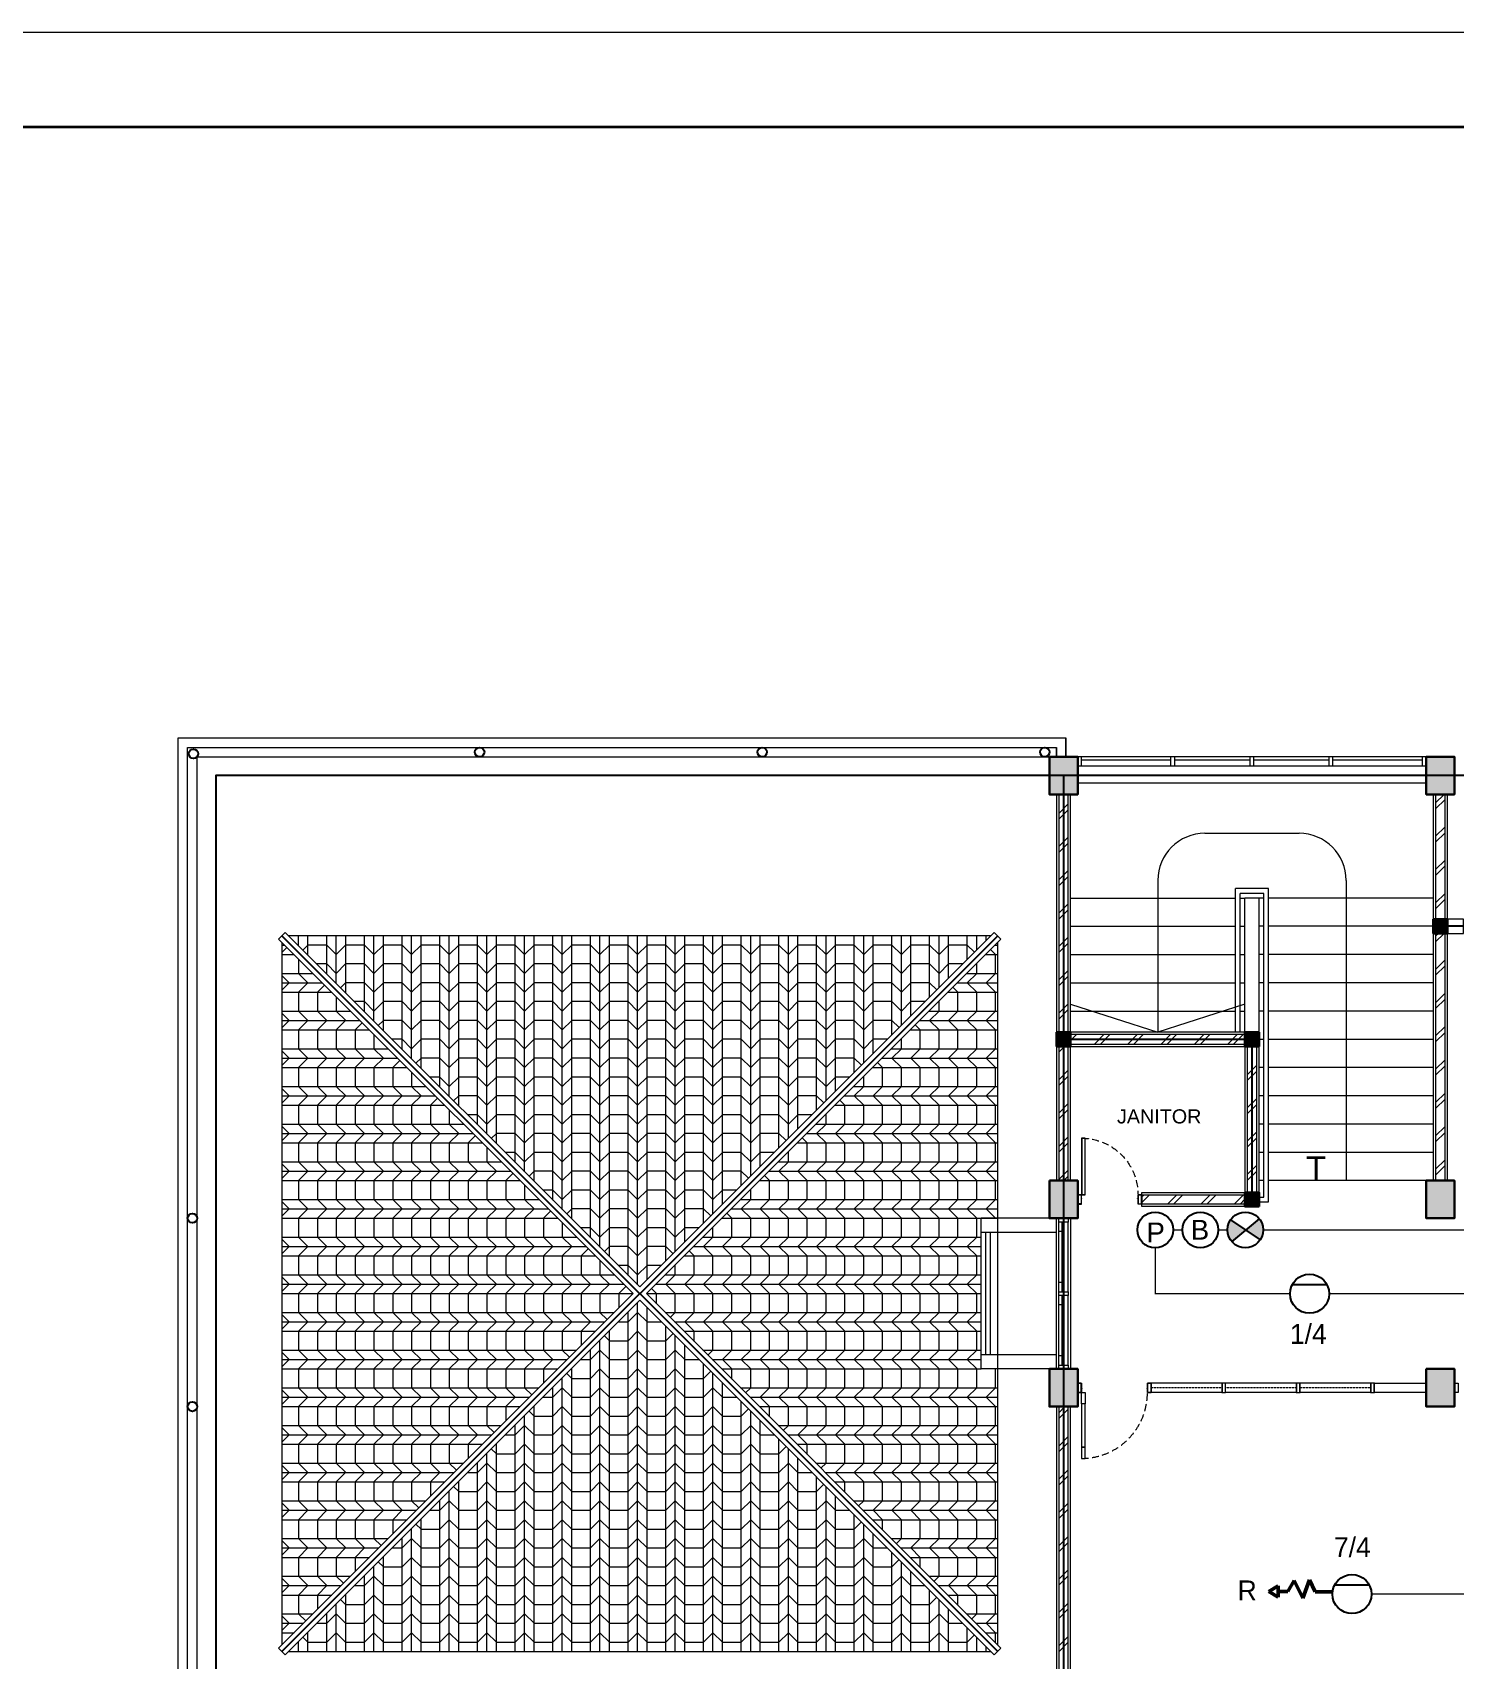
# Model space of a CAD drawing. Header units: millimetres. Extents: x -11 to 37852, y -101 to 28664.
# Drawn here: x 11103 to 14122, y 25209 to 28664 of the extents above; entities that cross this region are included whole.
import ezdxf
from ezdxf.enums import TextEntityAlignment as Align

# ---------------------------------------------------------------- set-up
doc = ezdxf.new("R2010")
doc.units = ezdxf.units.MM
doc.linetypes.add('DASHED', pattern=[0.75, 0.5, -0.25])
doc.linetypes.add('HIDDEN', pattern=[0.375, 0.25, -0.125])
for name, color, linetype, lineweight in [('ars', 11, 'Continuous', 5), ('atap', 7, 'Continuous', 20), ('dinding', 5, 'Continuous', 15), ('GRS KOP', 1, 'Continuous', 35), ('kabel', 1, 'Continuous', 50), ('KOLOM', 1, 'Continuous', 30), ('kop', 7, 'Continuous', 20), ('kus', 63, 'Continuous', 15), ('lan', 7, 'Continuous', 15), ('not', 7, 'Continuous', 20), ('PARTISI', 190, 'Continuous', 9), ('SANITAIR', 4, 'Continuous', 5), ('sol kol', 8, 'Continuous', 0), ('tem', 5, 'Continuous', 20)]:
    doc.layers.add(name, color=color, linetype=linetype, lineweight=lineweight)
doc.layers.add('as', color=1, linetype='Continuous', plot=False)
for name, color, linetype in [('D1', 1, 'Continuous'), ('D2', 3, 'Continuous'), ('HOLLOW', 6, 'Continuous')]:
    doc.layers.add(name, color=color, linetype=linetype)
doc.styles.add('ARIAL', font='arial.ttf')
doc.styles.add('BARU', font='complex.shx')
doc.styles.get("Standard").update_dxf_attribs({"font": 'arial.ttf'})
pattern_1 = [(45, (14092.17, 24845.925), (-35.3553, 35.3553), []), (45, (14104.67, 24845.925), (-35.3553, 35.3553), [])]

# ---------------------------------------------------------------- blocks, each defined once
blk = doc.blocks.new('K1')
at = {"layer": 'KOLOM'}
blk.add_lwpolyline([(0.2, 0.15), (-0.2, 0.15), (-0.2, -0.15), (0.2, -0.15), (0.2, 0.15)], dxfattribs=at)
blk = doc.blocks.new('KP')
at = {"layer": 'KOLOM'}
blk.add_lwpolyline([(0.075, -0.075), (-0.075, -0.075), (-0.075, 0.075), (0.075, 0.075), (0.075, -0.075)], dxfattribs=at)
blk = doc.blocks.new('P 70')
at = {"linetype": 'HIDDEN', "ltscale": 0.3}
blk.add_lwpolyline([(-0.74, 0.1, -0.414214), (-0.04, 0.8, -1.303225)], format="xyb", dxfattribs=at)
for points in [[(-0.04, 0.8), (-0.08, 0.8), (-0.08, 0.68), (-0.04, 0.68)], [(-0.04, 0.68), (-0.08, 0.68), (-0.08, 0.22), (-0.04, 0.22)], [(-0.04, 0.1), (-0.08, 0.1), (-0.08, 0.22), (-0.04, 0.22)], [(-0.735, 0.06), (-0.74, 0.06), (-0.74, 0.061), (-0.74, 0.1), (-0.78, 0.1), (-0.78, 0), (-0.74, 0), (-0.74, 0.056), (-0.735, 0.058)], [(-0.742, 0.002), (-0.778, 0.002), (-0.778, 0.098), (-0.742, 0.098)], [(-0.045, 0.06), (-0.04, 0.06), (-0.04, 0.061), (-0.04, 0.1), (0, 0.1), (0, 0), (-0.04, 0), (-0.04, 0.056), (-0.045, 0.058)], [(-0.038, 0.002), (-0.002, 0.002), (-0.002, 0.098), (-0.038, 0.098)]]:
    blk.add_lwpolyline(points, close=True)
blk = doc.blocks.new('P 60')
at = {"linetype": 'HIDDEN', "ltscale": 0.3}
blk.add_lwpolyline([(-0.64, 0.1, -0.414214), (-0.04, 0.7, -1.303225)], format="xyb", dxfattribs=at)
for points in [[(-0.04, 0.7), (-0.04, 0.1), (-0.08, 0.1), (-0.08, 0.7)], [(-0.042, 0.698), (-0.042, 0.102), (-0.078, 0.102), (-0.078, 0.698)], [(-0.635, 0.06), (-0.64, 0.06), (-0.64, 0.061), (-0.64, 0.1), (-0.68, 0.1), (-0.68, 0), (-0.64, 0), (-0.64, 0.056), (-0.635, 0.058)], [(-0.642, 0.002), (-0.678, 0.002), (-0.678, 0.098), (-0.642, 0.098)], [(-0.045, 0.06), (-0.04, 0.06), (-0.04, 0.061), (-0.04, 0.1), (0, 0.1), (0, 0), (-0.04, 0), (-0.04, 0.056), (-0.045, 0.058)], [(-0.038, 0.002), (-0.002, 0.002), (-0.002, 0.098), (-0.038, 0.098)]]:
    blk.add_lwpolyline(points, close=True)
blk = doc.blocks.new('NOTASI RUANG')
at = {"layer": 'not'}
for height, p in [(0.26, (-0.011, 0.3)), (0.175, (-0.009, -0.017))]:
    blk.add_attdef('RUANG', text='', height=height, dxfattribs=at).set_placement(p, align=Align.MIDDLE_CENTER)
blk = doc.blocks.new('kop')
at = {"layer": 'GRS KOP'}
blk.add_lwpolyline([(1, 54), (83, 54), (83, 1), (1, 1)], close=True, dxfattribs=at)
at = {"layer": 'kop', "color": 7}
blk.add_line((84, 55), (0, 55), dxfattribs=at)
at = {"layer": 'kop', "style": 'BARU', "flags": 4}
for p, height in [((73.8, 5.4), 0.35), ((80.303, 5.382), 0.25), ((73.8, 4.9), 0.35), ((80.303, 4.882), 0.25), ((73.8, 4.4), 0.35), ((80.303, 4.382), 0.25)]:
    blk.add_attdef('-', p, '', height=height, dxfattribs=at)
at = {"layer": 'kop', "flags": 4}
for tag, p in [('AR-00', (78.057, 2.648)), ('00', (81.238, 2.647))]:
    blk.add_attdef(tag, text='', height=0.35, dxfattribs=at).set_placement(p, align=Align.MIDDLE)

msp = doc.modelspace()

# ---------------------------------------------------------------- hatches: boundary and pattern name
at = {"layer": 'ars'}
h = msp.add_hatch(dxfattribs=at)
h.set_pattern_fill('TEMBOK', color=256, scale=50)
h.set_pattern_definition(pattern_1)
h.paths.add_polyline_path([(13302.2, 26225.9), (13302.2, 27045.9), (13282.2, 27045.9), (13282.2, 26225.9)])
h = msp.add_hatch(dxfattribs=at)
h.set_pattern_fill('TEMBOK', color=256, scale=50)
h.set_pattern_definition(pattern_1)
h.paths.add_polyline_path([(14102.2, 26780.9), (14102.2, 27045.9), (14082.2, 27045.9), (14082.2, 26780.9)])
h = msp.add_hatch(dxfattribs=at)
h.set_pattern_fill('PLENTONG', color=256, scale=20, angle=180)
h.set_pattern_definition([(270, (3847.68, 19605.88), (80, -1e-14), []), (270, (3827.68, 19605.88), (80, -1e-14), []), (270, (3807.68, 19605.88), (80, -1e-14), []), (225, (3847.678, 19605.878), (-7e-15, -40), [28.28427, -84.85281]), (315, (3807.678, 19605.878), (7e-15, 40), [28.28427, -84.85281]), (180, (3807.68, 19605.88), (-5e-15, -40), [40, -40])])
h.paths.add_polyline_path([(11646.3, 26745.9), (12392.2, 26000.1), (13138, 26745.9)])
h = msp.add_hatch(dxfattribs=at)
h.set_pattern_fill('TEMBOK', color=256, scale=50)
h.set_pattern_definition(pattern_1)
h.paths.add_polyline_path([(14082.2, 26750.9), (14082.2, 26225.9), (14102.2, 26225.9), (14102.2, 26750.9)])
h = msp.add_hatch(dxfattribs=at)
h.set_pattern_fill('PLENTONG', color=256, scale=20, angle=270)
h.set_pattern_definition([(0, (3827.68, 19625.88), (2e-14, 80), []), (0, (3827.68, 19605.88), (2e-14, 80), []), (0, (3827.68, 19585.88), (2e-14, 80), []), (315, (3827.678, 19625.878), (40, -1e-14), [28.28427, -84.8528]), (45, (3827.678, 19585.878), (-40, 1e-14), [28.28427, -84.8528]), (270, (3827.68, 19585.88), (40, -7e-15), [40, -40])])
h.paths.add_polyline_path([(11632.2, 25240.1), (12378, 25985.9), (11632.2, 26731.8)])
h = msp.add_hatch(dxfattribs=at)
h.set_pattern_fill('PLENTONG', color=256, scale=20, angle=90)
h.set_pattern_definition([(180, (3827.68, 19585.88), (-1e-14, -80), []), (180, (3827.68, 19605.88), (-1e-14, -80), []), (180, (3827.68, 19625.88), (-1e-14, -80), []), (135, (3827.678, 19585.878), (-40, 5e-15), [28.28427, -84.85281]), (225, (3827.678, 19625.878), (40, -5e-15), [28.28427, -84.85281]), (90, (3827.68, 19625.88), (-40, 2e-15), [40, -40])])
h.paths.add_polyline_path([(12406.3, 25985.9), (13152.2, 25240.1), (13152.2, 25825.9), (13117.2, 25825.9), (13117.2, 26145.9), (13152.2, 26145.9), (13152.2, 26731.8)])
h = msp.add_hatch(dxfattribs=at)
h.set_pattern_fill('TEMBOK', color=256, scale=50)
h.set_pattern_definition(pattern_1)
h.paths.add_polyline_path([(13677.2, 26535.9), (13307.2, 26535.9), (13307.2, 26515.9), (13677.2, 26515.9)])
h = msp.add_hatch(dxfattribs=at)
h.set_pattern_fill('TEMBOK', color=256, scale=50)
h.set_pattern_definition([(45, (14057.17, 24845.925), (-35.3553, 35.3553), []), (45, (14069.67, 24845.925), (-35.3553, 35.3553), [])])
h.paths.add_polyline_path([(13702.2, 26200.9), (13702.2, 26510.9), (13682.2, 26510.9), (13682.2, 26200.9)])
h = msp.add_hatch(dxfattribs=at)
h.set_pattern_fill('TEMBOK', color=256, scale=50)
h.set_pattern_definition(pattern_1)
h.paths.add_polyline_path([(13677.2, 26175.9), (13458.2, 26175.9), (13458.2, 26195.9), (13677.2, 26195.9)])
h = msp.add_hatch(dxfattribs=at)
h.set_pattern_fill('PLENTONG', color=256, scale=20)
h.set_pattern_definition([(90, (3807.68, 19605.88), (-80, 5e-15), []), (90, (3827.68, 19605.88), (-80, 5e-15), []), (90, (3847.68, 19605.88), (-80, 5e-15), []), (45, (3807.678, 19605.878), (2e-15, 40), [28.28427, -84.8528]), (135, (3847.678, 19605.878), (-2e-15, -40), [28.28427, -84.8528]), (0, (3847.68, 19605.88), (0, 40), [40, -40])])
h.paths.add_polyline_path([(11646.3, 25225.9), (13138, 25225.9), (12392.2, 25971.8)])
h = msp.add_hatch(dxfattribs=at)
h.set_pattern_fill('TEMBOK', color=256, scale=50)
h.set_pattern_definition(pattern_1)
h.paths.add_polyline_path([(13302.2, 24925.9), (13302.2, 25745.9), (13282.2, 25745.9), (13282.2, 24925.9)])
at = {"layer": 'D1', "linetype": 'ByBlock'}
h = msp.add_hatch(color=21, dxfattribs=at)
h.paths.add_polyline_path([(13646.7, 26142.5, 0.342826), (13649.6, 26096), (13679, 26120.5)])
h.paths.add_polyline_path([(13679, 26120.5), (13709.5, 26099.8, 0.32744), (13707.9, 26144.7)])
at = {"layer": 'sol kol'}
for points in [[(13262.2, 27125.9), (13262.2, 27045.9), (13322.2, 27045.9), (13322.2, 27125.9)], [(14062.2, 27125.9), (14062.2, 27045.9), (14122.2, 27045.9), (14122.2, 27125.9)], [(14077.2, 26780.9), (14107.2, 26780.9), (14107.2, 26750.9), (14077.2, 26750.9)], [(13307.2, 26510.9), (13277.2, 26510.9), (13277.2, 26540.9), (13307.2, 26540.9)], [(13707.2, 26510.9), (13677.2, 26510.9), (13677.2, 26540.9), (13707.2, 26540.9)], [(13262.2, 26225.9), (13262.2, 26145.9), (13322.2, 26145.9), (13322.2, 26225.9)], [(14062.2, 26225.9), (14062.2, 26145.9), (14122.2, 26145.9), (14122.2, 26225.9)], [(13707.2, 26170.9), (13677.2, 26170.9), (13677.2, 26200.9), (13707.2, 26200.9)], [(13262.2, 25825.9), (13262.2, 25745.9), (13322.2, 25745.9), (13322.2, 25825.9)], [(14062.2, 25825.9), (14062.2, 25745.9), (14122.2, 25745.9), (14122.2, 25825.9)]]:
    msp.add_hatch(color=256, dxfattribs=at).paths.add_polyline_path(points)

# ---------------------------------------------------------------- linework, layer by layer
for centre in [(11444.5, 27132.3), (12052.2, 27135.9), (12652.2, 27135.9), (13252.2, 27135.9), (13252.2, 27135.9), (11442.2, 26145.9), (11442.2, 25745.9)]:
    msp.add_circle(centre, 10)
at = {"layer": 'ars'}
for p, q in [((13727.2, 26845.9), (13657.2, 26845.9)), ((13657.2, 26540.9), (13657.2, 26845.9)), ((13727.2, 26180.9), (13727.2, 26845.9)), ((13717.2, 26835.9), (13667.2, 26835.9)), ((13667.2, 26540.9), (13667.2, 26835.9)), ((13717.2, 26190.9), (13717.2, 26835.9)), ((13707.2, 26190.9), (13717.2, 26190.9)), ((13707.2, 26180.9), (13727.2, 26180.9))]:
    msp.add_line(p, q, dxfattribs=at)
for points in [[(13302.2, 26225.9), (13302.2, 27045.9), (13282.2, 27045.9), (13282.2, 26225.9)], [(14102.2, 26780.9), (14102.2, 27045.9), (14082.2, 27045.9), (14082.2, 26780.9)], [(14082.2, 26750.9), (14082.2, 26225.9), (14102.2, 26225.9), (14102.2, 26750.9)], [(13677.2, 26535.9), (13307.2, 26535.9), (13307.2, 26515.9), (13677.2, 26515.9)], [(13702.2, 26200.9), (13702.2, 26510.9), (13682.2, 26510.9), (13682.2, 26200.9)], [(13677.2, 26175.9), (13458.2, 26175.9), (13458.2, 26195.9), (13677.2, 26195.9)], [(13302.2, 24925.9), (13302.2, 25745.9), (13282.2, 25745.9), (13282.2, 24925.9)]]:
    msp.add_lwpolyline(points, close=True, dxfattribs=at)
for points in [[(13127.2, 25855.9), (13127.2, 26115.9)], [(13137.2, 25855.9), (13137.2, 26115.9)]]:
    msp.add_lwpolyline(points, dxfattribs=at)
at = {"layer": 'as'}
for p, q in [((13292.2, 27085.9), (13292.2, 24885.9)), ((13692.2, 26525.9), (13292.2, 26525.9)), ((13692.2, 26525.9), (13692.2, 26185.9))]:
    msp.add_line(p, q, dxfattribs=at)
at = {"layer": 'as', "linetype": 'Continuous'}
for p, q in [((11632.2, 25225.9), (13152.2, 26745.9)), ((11632.2, 26745.9), (13152.2, 25225.9))]:
    msp.add_line(p, q, dxfattribs=at)
at = {"layer": 'as'}
for points in [[(14092.2, 27085.9), (11492.2, 27085.9), (11492.2, 24885.9)], [(13292.2, 27085.9), (13292.2, 24885.9)], [(13992.2, 27085.9), (13392.2, 27085.9)], [(14892.2, 27085.9), (14092.2, 27085.9)], [(14492.2, 26765.9), (14092.2, 26765.9)]]:
    msp.add_lwpolyline(points, dxfattribs=at)
at = {"layer": 'atap', "linetype": 'Continuous'}
for p, q in [((11639.2, 26753), (11625.1, 26738.9)), ((11639.2, 26753), (12392.2, 26000.1)), ((12392.2, 26000.1), (13145.1, 26753)), ((11625.1, 26738.9), (12378, 25985.9)), ((12406.3, 25985.9), (13159.2, 26738.9)), ((11625.1, 25233), (12378, 25985.9)), ((12406.3, 25985.9), (13159.2, 25233)), ((11639.2, 25218.9), (12392.2, 25971.8)), ((12392.2, 25971.8), (13145.1, 25218.9))]:
    msp.add_line(p, q, dxfattribs=at)
at = {"layer": 'atap'}
for p, q in [((13159.2, 26738.9), (13145.1, 26753)), ((11639.2, 25218.9), (11625.1, 25233)), ((13145.1, 25218.9), (13159.2, 25233))]:
    msp.add_line(p, q, dxfattribs=at)
at = {"layer": 'atap', "linetype": 'Continuous'}
for points in [[(13138, 26745.9), (11646.3, 26745.9)], [(11632.2, 26731.8), (11632.2, 25240.1)], [(13152.2, 25240.1), (13152.2, 26731.8)], [(11646.3, 25225.9), (13138, 25225.9)]]:
    msp.add_lwpolyline(points, dxfattribs=at)
at = {"layer": 'D2', "color": 3, "linetype": 'DASHED', "ltscale": 50, "const_width": 3.03}
for points in [[(13716.1, 26121.2), (14478.7, 26121.2), (14478.7, 26201.1)], [(13524.8, 26121.2), (13544.6, 26121.2)], [(13620.6, 26121.2), (13640.1, 26121.2)], [(13773, 25985.6), (13486.8, 25985.6), (13486.8, 26083.2)], [(14997.3, 25985.6), (13856, 25985.6)], [(13946, 25347.9), (14943.7, 25347.9)]]:
    msp.add_lwpolyline(points, dxfattribs=at)
at = {"layer": 'dinding'}
for p, q in [((11412.2, 24805.9), (11412.2, 27165.9)), ((11412.2, 27165.9), (13297.2, 27165.9)), ((13297.2, 27165.9), (13297.2, 27125.9)), ((13297.2, 27125.9), (13297.2, 27165.9)), ((11432.2, 24825.9), (11432.2, 27145.9)), ((11432.2, 27145.9), (13277.2, 27145.9)), ((13277.2, 27145.9), (13277.2, 27125.9)), ((13277.2, 27125.9), (13277.2, 27145.9))]:
    msp.add_line(p, q, dxfattribs=at)
for points in [[(13307.2, 26225.9), (13307.2, 27045.9), (13277.2, 27045.9), (13277.2, 26225.9)], [(14107.2, 26780.9), (14107.2, 27045.9), (14077.2, 27045.9), (14077.2, 26780.9)], [(14141.2, 26780.9), (14107.2, 26780.9), (14107.2, 26750.9), (14141.2, 26750.9)], [(14077.2, 26750.9), (14077.2, 26225.9), (14107.2, 26225.9), (14107.2, 26750.9)], [(13677.2, 26540.9), (13307.2, 26540.9), (13307.2, 26510.9), (13677.2, 26510.9)], [(13707.2, 26200.9), (13707.2, 26510.9), (13677.2, 26510.9), (13677.2, 26200.9)], [(13677.2, 26170.9), (13458.2, 26170.9), (13458.2, 26200.9), (13677.2, 26200.9)], [(13307.2, 24925.9), (13307.2, 25745.9), (13277.2, 25745.9), (13277.2, 24925.9)]]:
    msp.add_lwpolyline(points, close=True, dxfattribs=at)
at = {"layer": 'HOLLOW'}
for p, q in [((13646.7, 26142.5), (13709.5, 26099.8)), ((13649.6, 26096), (13708.1, 26144.9)), ((13777.9, 26005.2), (13851.1, 26005.2)), ((13867.9, 25367.5), (13941.1, 25367.5))]:
    msp.add_line(p, q, dxfattribs=at)
for centre, radius in [((13486.8, 26121.2), 38), ((13582.6, 26121.2), 38), ((13678.1, 26121.2), 38), ((13814.5, 25985.6), 41.5), ((13904.5, 25347.9), 41.5)]:
    msp.add_circle(centre, radius, dxfattribs=at)
at = {"layer": 'kabel', "linetype": 'Continuous'}
for p, q in [((13728.1, 25353.2), (13747.8, 25365.4)), ((13747.8, 25365.4), (13747.8, 25341.1)), ((13781.7, 25376.8), (13768.2, 25353.2)), ((13800.4, 25339.5), (13781.7, 25376.8)), ((13814.4, 25378.5), (13800.4, 25339.5)), ((13826.6, 25352.9), (13814.4, 25378.5)), ((13728.1, 25353.2), (13747.8, 25341.1)), ((13768.2, 25353.2), (13747.8, 25353.2)), ((13863.3, 25352.9), (13826.6, 25352.9))]:
    msp.add_line(p, q, dxfattribs=at)
at = {"layer": 'kop', "color": 7}
msp.add_line((19656.5, 28663.9), (2856.5, 28663.9), dxfattribs=at)
at = {"layer": 'kus'}
for p, q in [((14062.2, 27125.9), (13322.2, 27125.9)), ((13330.2, 27105.9), (13330.2, 27125.9)), ((13520.2, 27105.9), (13520.2, 27125.9)), ((13528.2, 27105.9), (13528.2, 27125.9)), ((13688.2, 27105.9), (13688.2, 27125.9)), ((13696.2, 27105.9), (13696.2, 27125.9)), ((13856.2, 27105.9), (13856.2, 27125.9)), ((13864.2, 27105.9), (13864.2, 27125.9)), ((14054.2, 27105.9), (14054.2, 27125.9)), ((14062.2, 27105.9), (13322.2, 27105.9)), ((13520.2, 27118.9), (13330.2, 27118.9)), ((13688.2, 27118.9), (13528.2, 27118.9)), ((13856.2, 27118.9), (13696.2, 27118.9)), ((14054.2, 27118.9), (13864.2, 27118.9)), ((13282.2, 25989.9), (13282.2, 26137.9)), ((13289.2, 25989.9), (13289.2, 26137.9)), ((13302.2, 25989.9), (13302.2, 26137.9)), ((13289.2, 26117.9), (13282.2, 26117.9)), ((13289.2, 26009.9), (13282.2, 26009.9)), ((13282.2, 25833.9), (13282.2, 25981.9)), ((13289.2, 25833.9), (13289.2, 25981.9)), ((13302.2, 25833.9), (13302.2, 25981.9)), ((13289.2, 25961.9), (13282.2, 25961.9)), ((13289.2, 25853.9), (13282.2, 25853.9)), ((13628.2, 25795.9), (13478.2, 25795.9)), ((13628.2, 25775.9), (13478.2, 25775.9)), ((13786.2, 25795.9), (13636.2, 25795.9)), ((13786.2, 25775.9), (13636.2, 25775.9)), ((13944.2, 25795.9), (13794.2, 25795.9)), ((13944.2, 25775.9), (13794.2, 25775.9))]:
    msp.add_line(p, q, dxfattribs=at)
at = {"layer": 'kus', "linetype": 'HIDDEN'}
for p, q in [((13628.2, 25785.9), (13478.2, 25785.9)), ((13786.2, 25785.9), (13636.2, 25785.9)), ((13944.2, 25785.9), (13794.2, 25785.9))]:
    msp.add_line(p, q, dxfattribs=at)
at = {"layer": 'kus'}
for points in [[(13282.2, 26137.9), (13282.2, 26145.9), (13302.2, 26145.9), (13302.2, 26137.9)], [(13282.2, 25981.9), (13282.2, 25989.9), (13302.2, 25989.9), (13302.2, 25981.9)], [(13282.2, 25825.9), (13282.2, 25833.9), (13302.2, 25833.9), (13302.2, 25825.9)], [(13628.2, 25775.9), (13636.2, 25775.9), (13636.2, 25795.9), (13628.2, 25795.9)], [(13628.6, 25776.3), (13635.8, 25776.3), (13635.8, 25795.5), (13628.6, 25795.5)], [(13786.2, 25775.9), (13794.2, 25775.9), (13794.2, 25795.9), (13786.2, 25795.9)], [(13786.6, 25776.3), (13793.8, 25776.3), (13793.8, 25795.5), (13786.6, 25795.5)], [(13944.2, 25775.9), (13952.2, 25775.9), (13952.2, 25795.9), (13944.2, 25795.9)], [(13944.6, 25776.3), (13951.8, 25776.3), (13951.8, 25795.5), (13944.6, 25795.5)], [(14130.2, 25775.9), (14122.2, 25775.9), (14122.2, 25795.9), (14130.2, 25795.9)]]:
    msp.add_lwpolyline(points, close=True, dxfattribs=at)
at = {"layer": 'lan'}
for p, q in [((13322.2, 27070.9), (14062.2, 27070.9)), ((13592.2, 26963.4), (13792.2, 26963.4)), ((13492.2, 26863.4), (13492.2, 26540.9)), ((13892.2, 26863.4), (13892.2, 26225.9)), ((13307.2, 26825.9), (13657.2, 26825.9)), ((13667.2, 26825.9), (13677.2, 26825.9)), ((13707.2, 26825.9), (13677.2, 26825.9)), ((13677.2, 26540.9), (13677.2, 26825.9)), ((13717.2, 26825.9), (13707.2, 26825.9)), ((13707.2, 26540.9), (13707.2, 26825.9)), ((14077.2, 26825.9), (13727.2, 26825.9)), ((13307.2, 26765.9), (13657.2, 26765.9)), ((13667.2, 26765.9), (13677.2, 26765.9)), ((13717.2, 26765.9), (13707.2, 26765.9)), ((14077.2, 26765.9), (13727.2, 26765.9)), ((13307.2, 26705.9), (13657.2, 26705.9)), ((13667.2, 26705.9), (13677.2, 26705.9)), ((13717.2, 26705.9), (13707.2, 26705.9)), ((14077.2, 26705.9), (13727.2, 26705.9)), ((13307.2, 26645.9), (13657.2, 26645.9)), ((13667.2, 26645.9), (13677.2, 26645.9)), ((13717.2, 26645.9), (13707.2, 26645.9)), ((14077.2, 26645.9), (13727.2, 26645.9)), ((13307.2, 26600.9), (13492.2, 26540.9)), ((13307.2, 26585.9), (13657.2, 26585.9)), ((13677.2, 26600.9), (13492.2, 26540.9)), ((13667.2, 26585.9), (13677.2, 26585.9)), ((13717.2, 26585.9), (13707.2, 26585.9)), ((14077.2, 26585.9), (13727.2, 26585.9)), ((13717.2, 26525.9), (13707.2, 26525.9)), ((14077.2, 26525.9), (13727.2, 26525.9)), ((13717.2, 26465.9), (13707.2, 26465.9)), ((14077.2, 26465.9), (13727.2, 26465.9)), ((13717.2, 26405.9), (13707.2, 26405.9)), ((14077.2, 26405.9), (13727.2, 26405.9)), ((13717.2, 26345.9), (13707.2, 26345.9)), ((14077.2, 26345.9), (13727.2, 26345.9)), ((13717.2, 26285.9), (13707.2, 26285.9)), ((14077.2, 26285.9), (13727.2, 26285.9)), ((13717.2, 26225.9), (13707.2, 26225.9)), ((14062.2, 26225.9), (13727.2, 26225.9)), ((13262.2, 26145.9), (13117.2, 26145.9)), ((13277.2, 26115.9), (13117.2, 26115.9)), ((13277.2, 25855.9), (13117.2, 25855.9))]:
    msp.add_line(p, q, dxfattribs=at)
msp.add_lwpolyline([(13262.2, 25825.9), (13117.2, 25825.9), (13117.2, 26145.9)], dxfattribs=at)
msp.add_lwpolyline([(13277.2, 25825.9), (13277.2, 26145.9), (13307.2, 26145.9), (13307.2, 25825.9)], close=True, dxfattribs=at)
for centre, start, end in [((13592.2, 26863.4), 90, 180), ((13792.2, 26863.4), 0, 90)]:
    msp.add_arc(centre, 100, start, end, dxfattribs=at)
at = {"layer": 'PARTISI'}
msp.add_lwpolyline([(13952.2, 25795.9), (14062.2, 25795.9), (14062.2, 25775.9), (13952.2, 25775.9)], close=True, dxfattribs=at)
at = {"layer": 'SANITAIR'}
msp.add_lwpolyline([(13292.2, 24845.9), (11452.2, 24845.9), (11452.2, 27125.9), (13292.2, 27125.9)], dxfattribs=at)
at = {"layer": 'tem'}
msp.add_line((13677.2, 26435.9), (13677.2, 26275.9), dxfattribs=at)

# ---------------------------------------------------------------- block references
ref = msp.add_blockref('NOTASI RUANG', (13494.7, 26339.6), dxfattribs=dict(xscale=-75.8875472183463, yscale=75.8875472183463, zscale=75.88754721834448))
ref.add_attrib('RUANG', 'JANITOR', dxfattribs={"layer": 'not', "height": 30}).set_placement((13495.2, 26362.3), align=Align.MIDDLE_CENTER)
at = {"layer": 'KOLOM', "xscale": 200, "yscale": 200, "zscale": 200}
for name, p, rotation in [('K1', (13292.2, 27085.9), 90), ('K1', (14092.2, 27085.9), 90), ('KP', (14092.2, 26765.9), 180), ('K1', (13292.2, 26185.9), 90), ('K1', (14092.2, 26185.9), 90), ('K1', (13292.2, 25785.9), 90), ('K1', (14092.2, 25785.9), 90)]:
    msp.add_blockref(name, p, dxfattribs=dict(at, rotation=rotation))
for p in [(13292.2, 26525.9), (13692.2, 26525.9), (13692.2, 26185.9)]:
    msp.add_blockref('KP', p, dxfattribs=at)
at = {"layer": 'kop', "xscale": 200, "yscale": 200, "zscale": 200}
msp.add_blockref('kop', (2856.5, 17663.9), dxfattribs=at)
at = {"layer": 'kus', "xscale": -200, "yscale": 200, "zscale": 200}
msp.add_blockref('P 60', (13322.2, 26175.9), dxfattribs=at)
at = {"layer": 'kus', "xscale": 200, "yscale": 200, "zscale": 200, "rotation": 180.0000000287148}
msp.add_blockref('P 70', (13322.2, 25795.9), dxfattribs=at)

# ---------------------------------------------------------------- texts
at = {"color": 0, "linetype": 'Continuous', "lineweight": 0, "ltscale": 6, "style": 'ARIAL'}
for s, p in [('P', (13468.2, 26094.9)), ('B', (13562.2, 26100.5))]:
    msp.add_text(s, height=42, dxfattribs=at).set_placement(p)
at = {"color": 0, "linetype": 'Continuous', "lineweight": 0, "ltscale": 6, "char_height": 42, "width": 735.761, "attachment_point": 3, "style": 'ARIAL'}
for s, insert in [('{\\fCentury Gothic|b0|i0|c0|p34;1/4}', (13850.8, 25921.3)), ('{\\fCentury Gothic|b0|i0|c0|p34;7/4}', (13944.4, 25468.4)), ('{\\fCentury Gothic|b0|i0|c0|p34;R}', (13702.3, 25376.8))]:
    msp.add_mtext(s, dxfattribs=dict(at, insert=insert))
at = {"layer": 'not', "insert": (13826.6, 26277.6), "char_height": 50, "attachment_point": 1}
msp.add_mtext_dynamic_manual_height_columns('\\pi-19.688;T', width=0.256, gutter_width=12.5, heights=[0], dxfattribs=at)

doc.saveas('drawing.dxf')
